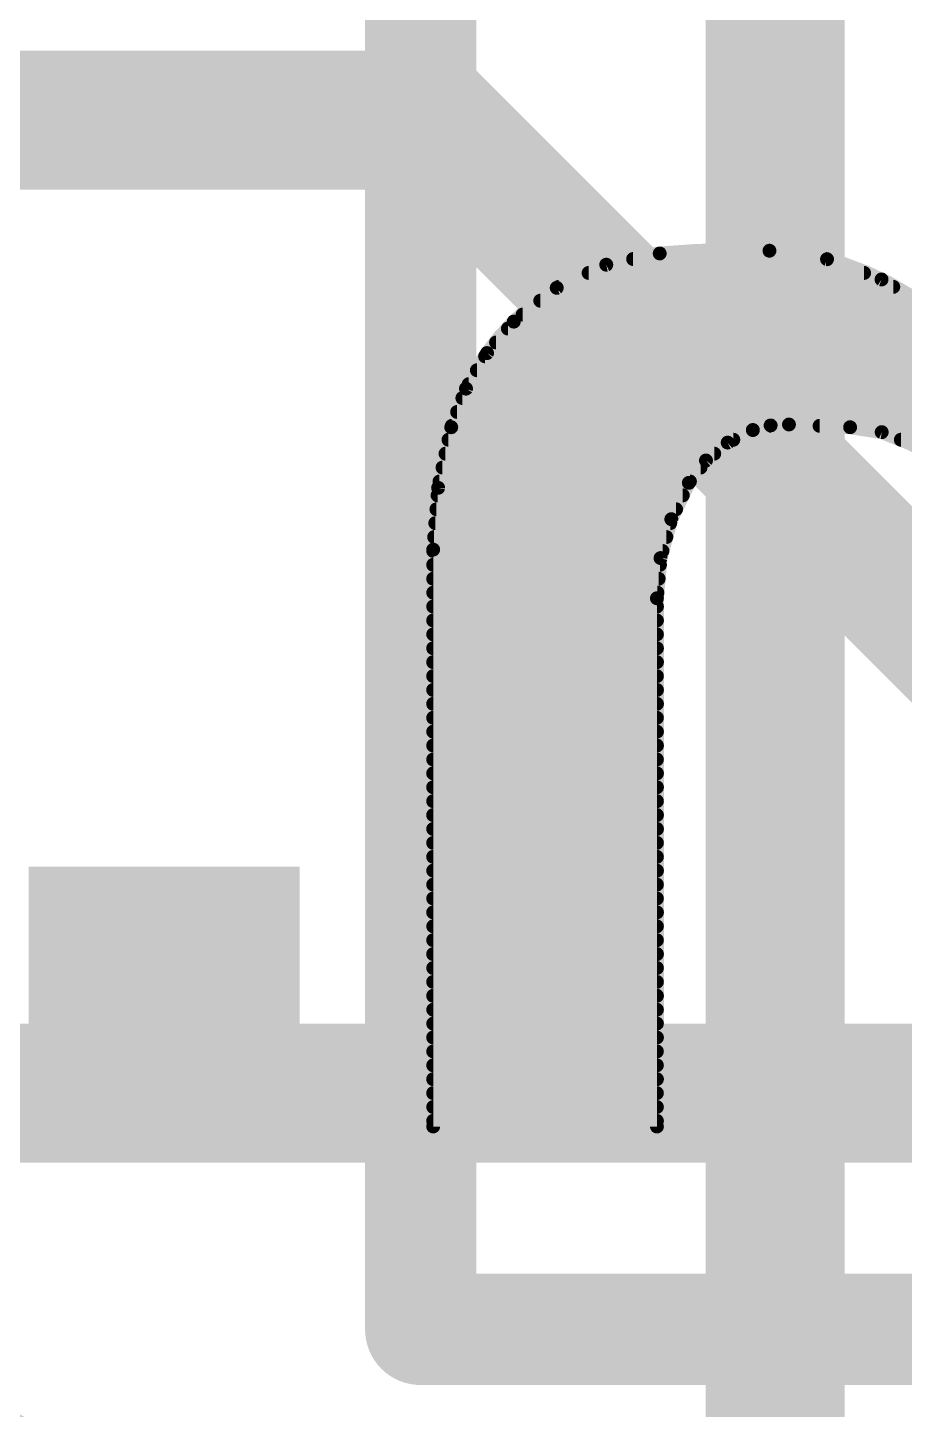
# Model space of a CAD drawing. Extents: x -33 to 74, y -11 to 28.
# Drawn here: x 14.001 to 15.603, y 11.868 to 14.393 of the extents above; entities that cross this region are included whole.
import ezdxf

# ---------------------------------------------------------------- set-up
doc = ezdxf.new("R2010")
doc.units = 0
for name, color, linetype in [('1', 12, 'CONTINUOUS'), ('16', 132, 'CONTINUOUS'), ('18', 110, 'CONTINUOUS'), ('21', 41, 'CONTINUOUS'), ('22', 40, 'CONTINUOUS')]:
    doc.layers.add(name, color=color, linetype=linetype)

# ---------------------------------------------------------------- blocks, each defined once
blk = doc.blocks.new('RECT')
blk.add_solid([(-0.5, -0.5), (0.5, -0.5), (-0.5, 0.5), (0.5, 0.5)])
blk = doc.blocks.new('ROUNDV')
at = {"const_width": 0.5}
blk.add_lwpolyline([(0, -0.25, 1), (0, 0.25, 1), (0, -0.25)], format="xyb", dxfattribs=at)

msp = doc.modelspace()

# ---------------------------------------------------------------- linework, layer by layer
at = {"layer": '1', "const_width": 0.254}
for points in [[(12.28, 14.224), (14.732, 14.224)], [(16.8275, 12.1285), (14.732, 14.224)], [(12.28, 12.446), (15.748, 12.446)]]:
    msp.add_lwpolyline(points, dxfattribs=at)
at = {"layer": '1', "const_width": 0.127}
for points in [[(14.7769, 14.2689, 1), (14.6871, 14.1791)], [(14.732, 14.1605, 1), (14.732, 14.2875)]]:
    msp.add_lwpolyline(points, format="xyb", dxfattribs=at)
at = {"layer": '16', "const_width": 0.254}
msp.add_lwpolyline([(15.367, 15.494), (15.367, 11.557)], dxfattribs=at)
at = {"layer": '21', "const_width": 0.2032}
for points in [[(14.7193, 15.9258), (14.7193, 12.0142)], [(14.7193, 12.0142), (23.3807, 12.0142)]]:
    msp.add_lwpolyline(points, dxfattribs=at)
at = {"layer": '21', "const_width": 0.1016}
for points in [[(14.7193, 12.065, 1), (14.7193, 11.9634)], [(14.6685, 12.0142, 1), (14.7701, 12.0142)]]:
    msp.add_lwpolyline(points, format="xyb", dxfattribs=at)
at = {"layer": '22'}
for points, const_width in [([(15.1562, 13.9802, 0.1741), (14.8895, 13.8557)], 0.0254), ([(15.3568, 13.9852, 0.0335), (15.1562, 13.9802)], 0.0254), ([(15.156, 13.9865, 1), (15.1564, 13.9739)], 0.0127), ([(15.1556, 13.9865, 1), (15.1568, 13.9739)], 0.0127), ([(15.1575, 13.974, 1), (15.1549, 13.9864)], 0.0127), ([(15.1568, 13.9739, 1), (15.1556, 13.9865)], 0.0127), ([(15.3577, 13.9915, 1), (15.3559, 13.9789)], 0.0127), ([(15.6515, 13.876, 0.1577), (15.3568, 13.9852)], 0.0254), ([(15.3571, 13.9915, 1), (15.3565, 13.9789)], 0.0127), ([(15.3565, 13.9789, 1), (15.3571, 13.9915)], 0.0127), ([(15.357, 13.9789, 1), (15.3566, 13.9915)], 0.0127), ([(15.0572, 13.9659, 1), (15.0598, 13.9535)], 0.0127), ([(15.0612, 13.9539, 1), (15.0558, 13.9654)], 0.0127), ([(15.1076, 13.9764, 1), (15.1076, 13.9637)], 0.0127), ([(15.4642, 13.9757, 1), (15.4598, 13.9638)], 0.0127), ([(15.46, 13.9637, 1), (15.46, 13.9764)], 0.0127), ([(15.461, 13.9634, 1), (15.4629, 13.976)], 0.0127), ([(15.0262, 13.951, 1), (15.0262, 13.9383)], 0.0127), ([(15.5297, 13.9383, 1), (15.5297, 13.951)], 0.0127), ([(15.565, 13.9381, 1), (15.5582, 13.9274)], 0.0127), ([(15.5594, 13.9268, 1), (15.5638, 13.9387)], 0.0127), ([(14.9653, 13.9232, 1), (14.9707, 13.9117)], 0.0127), ([(14.9719, 13.9124, 1), (14.9641, 13.9224)], 0.0127), ([(14.9718, 13.9255, 1), (14.9718, 13.9129)], 0.0127), ([(15.5831, 13.9129, 1), (15.5831, 13.9255)], 0.0127), ([(14.9379, 13.9002, 1), (14.9379, 13.8875)], 0.0127), ([(14.8895, 13.8557, 0.1281), (14.7752, 13.6627)], 0.0254), ([(14.8856, 13.8607, 1), (14.8934, 13.8507)], 0.0127), ([(14.885, 13.8602, 1), (14.894, 13.8512)], 0.0127), ([(14.8943, 13.8516, 1), (14.8847, 13.8598)], 0.0127), ([(14.894, 13.8512, 1), (14.885, 13.8602)], 0.0127), ([(14.9056, 13.8748, 1), (14.9056, 13.8621)], 0.0127), ([(14.8787, 13.8493, 1), (14.8787, 13.8367)], 0.0127), ([(14.8461, 13.7949, 1), (14.8351, 13.8014)], 0.0127), ([(14.8571, 13.8239, 1), (14.8571, 13.8113)], 0.0127), ([(14.8371, 13.7986, 1), (14.8371, 13.7859)], 0.0127), ([(14.8358, 13.8023, 1), (14.8454, 13.7941)], 0.0127), ([(14.822, 13.7731, 1), (14.822, 13.7605)], 0.0127), ([(14.7967, 13.7365, 1), (14.8076, 13.73)], 0.0127), ([(14.8081, 13.731, 1), (14.7962, 13.7355)], 0.0127), ([(14.807, 13.7477, 1), (14.807, 13.7351)], 0.0127), ([(14.7956, 13.7224, 1), (14.7956, 13.7097)], 0.0127), ([(14.7859, 13.6969, 1), (14.7859, 13.6843)], 0.0127), ([(14.7752, 13.6627, 0.0668), (14.7422, 13.4391)], 0.0254), ([(14.7693, 13.665, 1), (14.7811, 13.6604)], 0.0127), ([(14.7691, 13.6645, 1), (14.7813, 13.6609)], 0.0127), ([(14.7814, 13.6614, 1), (14.769, 13.664)], 0.0127), ([(14.7813, 13.6609, 1), (14.7691, 13.6645)], 0.0127), ([(14.7762, 13.6715, 1), (14.7762, 13.6589)], 0.0127), ([(15.3264, 13.6576, 0.1719), (15.2095, 13.5611)], 0.0254), ([(15.3248, 13.6638, 1), (15.328, 13.6514)], 0.0127), ([(15.3924, 13.6677, 0.0992), (15.3264, 13.6576)], 0.0254), ([(15.3242, 13.6636, 1), (15.3286, 13.6516)], 0.0127), ([(15.3292, 13.6519, 1), (15.3236, 13.6633)], 0.0127), ([(15.3286, 13.6516, 1), (15.3242, 13.6636)], 0.0127), ([(15.3586, 13.6723, 1), (15.3592, 13.6596)], 0.0127), ([(15.3561, 13.6589, 1), (15.3561, 13.6715)], 0.0127), ([(15.3605, 13.6598, 1), (15.3573, 13.6721)], 0.0127), ([(15.3927, 13.674, 1), (15.3921, 13.6614)], 0.0127), ([(15.3924, 13.6677, 0.0006), (15.5042, 13.6627)], 0.0254), ([(15.3927, 13.674, 1), (15.3921, 13.6614)], 0.0127), ([(15.3927, 13.6614, 1), (15.3921, 13.674)], 0.0127), ([(15.3921, 13.6614, 1), (15.3927, 13.674)], 0.0127), ([(15.4483, 13.6715, 1), (15.4483, 13.6589)], 0.0127), ([(15.5052, 13.669, 1), (15.5032, 13.6564)], 0.0127), ([(15.6642, 13.5992, 0.1688), (15.5042, 13.6627)], 0.0254), ([(15.5045, 13.669, 1), (15.5039, 13.6564)], 0.0127), ([(15.5039, 13.6564, 1), (15.5045, 13.669)], 0.0127), ([(15.5039, 13.6564, 1), (15.5045, 13.669)], 0.0127), ([(15.5642, 13.6596, 1), (15.5595, 13.6478)], 0.0127), ([(15.5609, 13.6474, 1), (15.5628, 13.66)], 0.0127), ([(14.7702, 13.6462, 1), (14.7702, 13.6335)], 0.0127), ([(15.2776, 13.6403, 1), (15.2832, 13.629)], 0.0127), ([(15.2844, 13.6297, 1), (15.2764, 13.6395)], 0.0127), ([(15.2907, 13.6335, 1), (15.2907, 13.6462)], 0.0127), ([(15.5969, 13.6462, 1), (15.5969, 13.6335)], 0.0127), ([(14.7647, 13.6207, 1), (14.7647, 13.6081)], 0.0127), ([(15.2367, 13.6068, 1), (15.2448, 13.597)], 0.0127), ([(15.2458, 13.598, 1), (15.2357, 13.6058)], 0.0127), ([(15.2559, 13.6081, 1), (15.2559, 13.6207)], 0.0127), ([(14.7592, 13.5953, 1), (14.7592, 13.5827)], 0.0127), ([(15.2309, 13.5827, 1), (15.2309, 13.5953)], 0.0127), ([(14.745, 13.5533, 1), (14.7574, 13.5507)], 0.0127), ([(14.7576, 13.5515, 1), (14.7449, 13.5525)], 0.0127), ([(14.7537, 13.57, 1), (14.7537, 13.5573)], 0.0127), ([(15.2095, 13.5611, 0.136), (15.1511, 13.3502)], 0.0254), ([(15.2045, 13.565, 1), (15.2145, 13.5572)], 0.0127), ([(15.2041, 13.5644, 1), (15.2149, 13.5578)], 0.0127), ([(15.2152, 13.5583, 1), (15.2038, 13.5639)], 0.0127), ([(15.2149, 13.5578, 1), (15.2041, 13.5644)], 0.0127), ([(15.2114, 13.5573, 1), (15.2114, 13.57)], 0.0127), ([(14.7501, 13.5445, 1), (14.7501, 13.5319)], 0.0127), ([(15.1984, 13.5319, 1), (15.1984, 13.5445)], 0.0127), ([(14.7481, 13.5191, 1), (14.7481, 13.5065)], 0.0127), ([(15.1835, 13.493, 1), (15.1713, 13.4964)], 0.0127), ([(15.1861, 13.5065, 1), (15.1861, 13.5191)], 0.0127), ([(14.7461, 13.4938, 1), (14.7461, 13.4811)], 0.0127), ([(15.1717, 13.4975, 1), (15.1831, 13.4919)], 0.0127), ([(15.1754, 13.4811, 1), (15.1754, 13.4938)], 0.0127), ([(14.744, 13.4684, 1), (14.744, 13.4557)], 0.0127), ([(15.1683, 13.4557, 1), (15.1683, 13.4684)], 0.0127), ([(14.7359, 13.4396, 1), (14.7485, 13.4386)], 0.0127), ([(14.7359, 13.4392, 1), (14.7485, 13.439)], 0.0127), ([(14.7485, 13.4391, 1), (14.7359, 13.4391)], 0.0127), ([(14.7485, 13.4391, 1), (14.7359, 13.4391)], 0.0127), ([(14.7422, 13.4429, 1), (14.7422, 13.4303)], 0.0127), ([(15.1516, 13.4253, 1), (15.1638, 13.4219)], 0.0127), ([(15.164, 13.4231, 1), (15.1514, 13.4242)], 0.0127), ([(15.1613, 13.4303, 1), (15.1613, 13.4429)], 0.0127), ([(14.7422, 13.4176, 1), (14.7422, 13.4049)], 0.0127), ([(15.1566, 13.4049, 1), (15.1566, 13.4176)], 0.0127), ([(14.7422, 13.3922, 1), (14.7422, 13.3795)], 0.0127), ([(15.1543, 13.3795, 1), (15.1543, 13.3922)], 0.0127), ([(14.7422, 13.3667, 1), (14.7422, 13.3541)], 0.0127), ([(15.1448, 13.3508, 1), (15.1574, 13.3496)], 0.0127), ([(15.1575, 13.3502, 1), (15.1448, 13.3502)], 0.0127), ([(15.1575, 13.3502, 1), (15.1448, 13.3502)], 0.0127), ([(15.1448, 13.3502, 1), (15.1574, 13.3502)], 0.0127), ([(15.152, 13.3541, 1), (15.152, 13.3667)], 0.0127), ([(14.7422, 13.3414, 1), (14.7422, 13.3287)], 0.0127), ([(15.1511, 13.3287, 1), (15.1511, 13.3414)], 0.0127), ([(14.7422, 13.316, 1), (14.7422, 13.3033)], 0.0127), ([(15.1511, 13.3033, 1), (15.1511, 13.316)], 0.0127), ([(14.7422, 13.2905, 1), (14.7422, 13.2779)], 0.0127), ([(15.1511, 13.2779, 1), (15.1511, 13.2905)], 0.0127), ([(14.7422, 13.2652, 1), (14.7422, 13.2525)], 0.0127), ([(15.1511, 13.2525, 1), (15.1511, 13.2652)], 0.0127), ([(14.7422, 13.2398, 1), (14.7422, 13.2271)], 0.0127), ([(15.1511, 13.2271, 1), (15.1511, 13.2398)], 0.0127), ([(14.7422, 13.2143, 1), (14.7422, 13.2017)], 0.0127), ([(15.1511, 13.2017, 1), (15.1511, 13.2143)], 0.0127), ([(14.7422, 13.189, 1), (14.7422, 13.1763)], 0.0127), ([(15.1511, 13.1763, 1), (15.1511, 13.189)], 0.0127), ([(14.7422, 13.1636, 1), (14.7422, 13.1509)], 0.0127), ([(15.1511, 13.1509, 1), (15.1511, 13.1636)], 0.0127), ([(14.7422, 13.1381, 1), (14.7422, 13.1255)], 0.0127), ([(15.1511, 13.1255, 1), (15.1511, 13.1381)], 0.0127), ([(14.7422, 13.1128, 1), (14.7422, 13.1001)], 0.0127), ([(15.1511, 13.1001, 1), (15.1511, 13.1128)], 0.0127), ([(14.7422, 13.0874, 1), (14.7422, 13.0747)], 0.0127), ([(15.1511, 13.0747, 1), (15.1511, 13.0874)], 0.0127), ([(14.7422, 13.0619, 1), (14.7422, 13.0493)], 0.0127), ([(15.1511, 13.0493, 1), (15.1511, 13.0619)], 0.0127), ([(14.7422, 13.0366, 1), (14.7422, 13.0239)], 0.0127), ([(15.1511, 13.0239, 1), (15.1511, 13.0366)], 0.0127), ([(14.7422, 13.0112, 1), (14.7422, 12.9985)], 0.0127), ([(15.1511, 12.9985, 1), (15.1511, 13.0112)], 0.0127), ([(14.7422, 12.9857, 1), (14.7422, 12.9731)], 0.0127), ([(15.1511, 12.9731, 1), (15.1511, 12.9857)], 0.0127), ([(14.7422, 12.9604, 1), (14.7422, 12.9477)], 0.0127), ([(15.1511, 12.9477, 1), (15.1511, 12.9604)], 0.0127), ([(14.7422, 12.935, 1), (14.7422, 12.9223)], 0.0127), ([(15.1511, 12.9223, 1), (15.1511, 12.935)], 0.0127), ([(14.7422, 12.9095, 1), (14.7422, 12.8969)], 0.0127), ([(15.1511, 12.8969, 1), (15.1511, 12.9095)], 0.0127), ([(14.7422, 12.8841, 1), (14.7422, 12.8715)], 0.0127), ([(15.1511, 12.8715, 1), (15.1511, 12.8841)], 0.0127), ([(14.7422, 12.8588, 1), (14.7422, 12.8461)], 0.0127), ([(15.1511, 12.8461, 1), (15.1511, 12.8588)], 0.0127), ([(14.7422, 12.8333, 1), (14.7422, 12.8207)], 0.0127), ([(15.1511, 12.8207, 1), (15.1511, 12.8333)], 0.0127), ([(14.7422, 12.8079, 1), (14.7422, 12.7953)], 0.0127), ([(15.1511, 12.7953, 1), (15.1511, 12.8079)], 0.0127), ([(14.7422, 12.7826, 1), (14.7422, 12.7699)], 0.0127), ([(15.1511, 12.7699, 1), (15.1511, 12.7826)], 0.0127), ([(14.7422, 12.7571, 1), (14.7422, 12.7445)], 0.0127), ([(15.1511, 12.7445, 1), (15.1511, 12.7571)], 0.0127), ([(14.7422, 12.7317, 1), (14.7422, 12.7191)], 0.0127), ([(15.1511, 12.7191, 1), (15.1511, 12.7317)], 0.0127), ([(14.7422, 12.7064, 1), (14.7422, 12.6937)], 0.0127), ([(15.1511, 12.6937, 1), (15.1511, 12.7064)], 0.0127), ([(14.7422, 12.6809, 1), (14.7422, 12.6683)], 0.0127), ([(15.1511, 12.6683, 1), (15.1511, 12.6809)], 0.0127), ([(14.7422, 12.6555, 1), (14.7422, 12.6429)], 0.0127), ([(15.1511, 12.6429, 1), (15.1511, 12.6555)], 0.0127), ([(14.7422, 12.6302, 1), (14.7422, 12.6175)], 0.0127), ([(15.1511, 12.6175, 1), (15.1511, 12.6302)], 0.0127), ([(14.7422, 12.6047, 1), (14.7422, 12.5921)], 0.0127), ([(15.1511, 12.5921, 1), (15.1511, 12.6047)], 0.0127), ([(14.7422, 12.5793, 1), (14.7422, 12.5667)], 0.0127), ([(15.1511, 12.5667, 1), (15.1511, 12.5793)], 0.0127), ([(14.7422, 12.554, 1), (14.7422, 12.5413)], 0.0127), ([(15.1511, 12.5413, 1), (15.1511, 12.554)], 0.0127), ([(14.7422, 12.5285, 1), (14.7422, 12.5159)], 0.0127), ([(15.1511, 12.5159, 1), (15.1511, 12.5285)], 0.0127), ([(14.7422, 12.5031, 1), (14.7422, 12.4905)], 0.0127), ([(15.1511, 12.4905, 1), (15.1511, 12.5031)], 0.0127), ([(14.7422, 12.4778, 1), (14.7422, 12.4651)], 0.0127), ([(15.1511, 12.4651, 1), (15.1511, 12.4778)], 0.0127), ([(14.7422, 12.4523, 1), (14.7422, 12.4397)], 0.0127), ([(15.1511, 12.4397, 1), (15.1511, 12.4523)], 0.0127), ([(14.7422, 12.4269, 1), (14.7422, 12.4143)], 0.0127), ([(15.1511, 12.4143, 1), (15.1511, 12.4269)], 0.0127), ([(14.7422, 12.4016, 1), (14.7422, 12.3889)], 0.0127), ([(14.7422, 12.3913, 1), (14.7422, 12.3787)], 0.0127), ([(14.7422, 12.3913, 1), (14.7422, 12.3787)], 0.0127), ([(15.1511, 12.3889, 1), (15.1511, 12.4016)], 0.0127), ([(15.1511, 12.3787, 1), (15.1511, 12.3913)], 0.0127), ([(15.1511, 12.3787, 1), (15.1511, 12.3913)], 0.0127), ([(14.7359, 12.385, 1), (14.7485, 12.385)], 0.0127), ([(14.7359, 12.385, 1), (14.7485, 12.385)], 0.0127), ([(15.1448, 12.385, 1), (15.1575, 12.385)], 0.0127), ([(15.1448, 12.385, 1), (15.1575, 12.385)], 0.0127)]:
    msp.add_lwpolyline(points, format="xyb", dxfattribs=dict(at, const_width=const_width))
at = {"layer": '22', "const_width": 0.0254}
for points in [[(15.1562, 13.9802), (15.0585, 13.9597)], [(15.3568, 13.9852), (15.1562, 13.9802)], [(15.462, 13.9697), (15.3568, 13.9852)], [(15.0585, 13.9597), (14.968, 13.9174)], [(15.1076, 13.97), (15.46, 13.97)], [(15.5616, 13.9328), (15.462, 13.9697)], [(15.0262, 13.9446), (15.5297, 13.9446)], [(15.6515, 13.876), (15.5616, 13.9328)], [(14.968, 13.9174), (14.8895, 13.8557)], [(14.9718, 13.9192), (15.5831, 13.9192)], [(14.9379, 13.8938), (15.6233, 13.8938)], [(14.8895, 13.8557), (14.8406, 13.7982)], [(14.9056, 13.8684), (15.6599, 13.8684)], [(14.8787, 13.843), (15.6881, 13.843)], [(14.8406, 13.7982), (14.8021, 13.7332)], [(14.8571, 13.8176), (15.7119, 13.8176)], [(14.8371, 13.7922), (15.7335, 13.7922)], [(14.822, 13.7668), (15.7527, 13.7668)], [(14.8021, 13.7332), (14.7752, 13.6627)], [(14.807, 13.7414), (15.7721, 13.7414)], [(14.7956, 13.716), (16.2077, 13.716)], [(14.7859, 13.6906), (16.2077, 13.6906)], [(14.7752, 13.6627), (14.7512, 13.552)], [(14.7762, 13.6652), (15.3561, 13.6652)], [(15.2804, 13.6346), (15.3264, 13.6576)], [(15.3264, 13.6576), (15.3589, 13.6659)], [(15.3589, 13.6659), (15.3924, 13.6677)], [(15.3924, 13.6677), (15.5042, 13.6627)], [(15.4483, 13.6652), (16.2077, 13.6652)], [(15.5042, 13.6627), (15.5618, 13.6537)], [(15.5618, 13.6537), (15.6161, 13.6322)], [(14.7702, 13.6398), (15.2907, 13.6398)], [(15.2408, 13.6019), (15.2804, 13.6346)], [(15.5969, 13.6398), (16.2077, 13.6398)], [(14.7647, 13.6144), (15.2559, 13.6144)], [(15.2095, 13.5611), (15.2408, 13.6019)], [(14.7592, 13.589), (15.2309, 13.589)], [(14.7512, 13.552), (14.7422, 13.4391)], [(14.7537, 13.5636), (15.2114, 13.5636)], [(15.1774, 13.4947), (15.2095, 13.5611)], [(14.7501, 13.5382), (15.1984, 13.5382)], [(14.7481, 13.5128), (15.1861, 13.5128)], [(15.1577, 13.4236), (15.1774, 13.4947)], [(14.7461, 13.4874), (15.1754, 13.4874)], [(14.744, 13.462), (15.1683, 13.462)], [(14.7422, 13.4391), (14.7422, 12.385)], [(14.7422, 13.4391), (14.7422, 12.385)], [(14.7422, 13.4366), (15.1613, 13.4366)], [(15.1511, 13.3502), (15.1577, 13.4236)], [(14.7422, 13.4112), (15.1566, 13.4112)], [(14.7422, 13.3858), (15.1543, 13.3858)], [(14.7422, 13.3604), (15.152, 13.3604)], [(15.1511, 12.385), (15.1511, 13.3502)], [(15.1511, 12.385), (15.1511, 13.3502)], [(14.7422, 13.335), (15.1511, 13.335)], [(14.7422, 13.3096), (15.1511, 13.3096)], [(14.7422, 13.2842), (15.1511, 13.2842)], [(14.7422, 13.2588), (15.1511, 13.2588)], [(14.7422, 13.2334), (15.1511, 13.2334)], [(14.7422, 13.208), (15.1511, 13.208)], [(14.7422, 13.1826), (15.1511, 13.1826)], [(14.7422, 13.1572), (15.1511, 13.1572)], [(14.7422, 13.1318), (15.1511, 13.1318)], [(14.7422, 13.1064), (15.1511, 13.1064)], [(14.7422, 13.081), (15.1511, 13.081)], [(14.7422, 13.0556), (15.1511, 13.0556)], [(14.7422, 13.0302), (15.1511, 13.0302)], [(14.7422, 13.0048), (15.1511, 13.0048)], [(14.7422, 12.9794), (15.1511, 12.9794)], [(14.7422, 12.954), (15.1511, 12.954)], [(14.7422, 12.9286), (15.1511, 12.9286)], [(14.7422, 12.9032), (15.1511, 12.9032)], [(14.7422, 12.8778), (15.1511, 12.8778)], [(14.7422, 12.8524), (15.1511, 12.8524)], [(14.7422, 12.827), (15.1511, 12.827)], [(14.7422, 12.8016), (15.1511, 12.8016)], [(14.7422, 12.7762), (15.1511, 12.7762)], [(14.7422, 12.7508), (15.1511, 12.7508)], [(14.7422, 12.7254), (15.1511, 12.7254)], [(14.7422, 12.7), (15.1511, 12.7)], [(14.7422, 12.6746), (15.1511, 12.6746)], [(14.7422, 12.6492), (15.1511, 12.6492)], [(14.7422, 12.6238), (15.1511, 12.6238)], [(14.7422, 12.5984), (15.1511, 12.5984)], [(14.7422, 12.573), (15.1511, 12.573)], [(14.7422, 12.5476), (15.1511, 12.5476)], [(14.7422, 12.5222), (15.1511, 12.5222)], [(14.7422, 12.4968), (15.1511, 12.4968)], [(14.7422, 12.4714), (15.1511, 12.4714)], [(14.7422, 12.446), (15.1511, 12.446)], [(14.7422, 12.4206), (15.1511, 12.4206)], [(14.7422, 12.3952), (15.1511, 12.3952)], [(14.7422, 12.385), (15.1511, 12.385)], [(14.7422, 12.385), (15.1511, 12.385)]]:
    msp.add_lwpolyline(points, dxfattribs=at)

# ---------------------------------------------------------------- block references
at = {"layer": '18', "xscale": 1.016, "yscale": 1.016}
msp.add_blockref('ROUNDV', (13.716, 11.43), dxfattribs=at)
msp.add_blockref('ROUNDV', (13.716, 11.43), dxfattribs=at)
at = {"layer": '22', "xscale": 0.4953, "yscale": 0.4851, "rotation": 180}
msp.add_blockref('RECT', (14.2507, 12.6174), dxfattribs=at)

doc.saveas('drawing.dxf')
